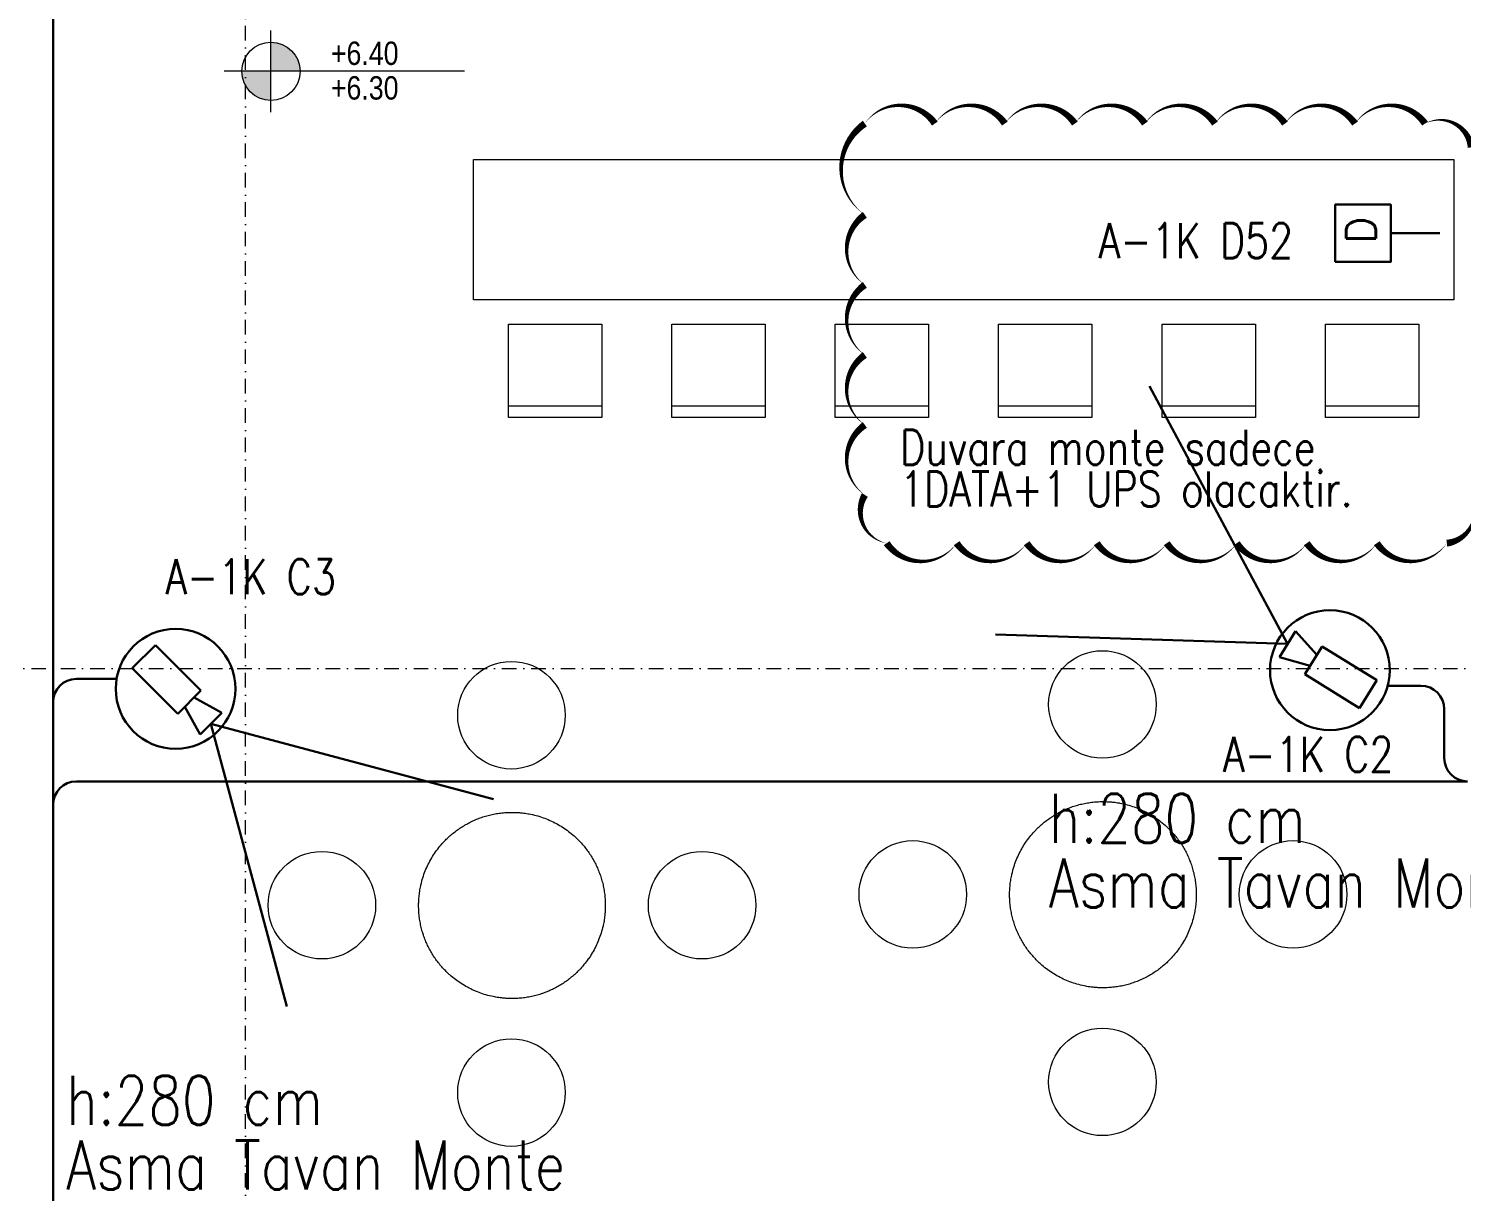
# Model space of a CAD drawing. Extents: x -2050 to 29725, y -1777 to 6820.
# Drawn here: x 7910 to 8524, y 2181 to 2679 of the extents above; entities that cross this region are included whole.
import ezdxf
from ezdxf.enums import TextEntityAlignment as Align

# ---------------------------------------------------------------- set-up
doc = ezdxf.new("R2010")
doc.units = 0
doc.header["$LTSCALE"] = 25
doc.header["$MEASUREMENT"] = 0
for name, pattern in [('DASHDOT2', [0.5, 0.25, -0.125, 0, -0.125]), ('DOT2', [0.125, 0, -0.125]), ('HIDDEN', [0.375, 0.25, -0.125])]:
    doc.linetypes.add(name, pattern=pattern)
doc.layers.get('0').update_dxf_attribs({"color": 9, "lineweight": 9})
for name, color, linetype, lineweight in [('05', 9, 'Continuous', 9), ('20', 9, 'DOT2', 9), ('21', 9, 'Continuous', 9), ('24', 9, 'DASHDOT2', 9), ('DATA TAVAN', 160, 'Continuous', 30), ('E-DAHİLİ DOME KAMERA', 7, 'Continuous', 30), ('E-DAHİLİ KAMERA', 7, 'Continuous', 30), ('E-DATA PRİZİ (RJ45)', 7, 'Continuous', 30), ('E-YAZI', 7, 'Continuous', 30)]:
    doc.layers.add(name, color=color, linetype=linetype, lineweight=lineweight)
doc.styles.add('Arial', font='arial.ttf', dxfattribs={"height": 2.5})
doc.styles.add('E-YAZI', font='txttw.shx')
doc.styles.add('MuuM_TEXT-STANDART', font='ARIALN.TTF')

# ---------------------------------------------------------------- blocks, each defined once
blk = doc.blocks.new('P-AUDI_BAR')
at = {"layer": '05'}
for points in [[(-420, -180), (0, -180), (0, -240), (-420, -240)], [(-405, -250.5), (-365, -250.5), (-365, -290.5), (-405, -290.5)], [(-335, -250.5), (-295, -250.5), (-295, -290.5), (-335, -290.5)], [(-265, -250.5), (-225, -250.5), (-225, -290.5), (-265, -290.5)], [(-195, -250.5), (-155, -250.5), (-155, -290.5), (-195, -290.5)], [(-125, -250.5), (-85, -250.5), (-85, -290.5), (-125, -290.5)], [(-55, -250.5), (-15, -250.5), (-15, -290.5), (-55, -290.5)]]:
    blk.add_lwpolyline(points, close=True, dxfattribs=at)
for points in [[(-405, -285.5), (-365, -285.5)], [(-335, -285.5), (-295, -285.5)], [(-265, -285.5), (-225, -285.5)], [(-195, -285.5), (-155, -285.5)], [(-125, -285.5), (-85, -285.5)], [(-55, -285.5), (-15, -285.5)]]:
    blk.add_lwpolyline(points, dxfattribs=at)
blk = doc.blocks.new('Group-54-1')
at = {"flags": 128}
blk.add_lwpolyline([(384798.7518, 69160.1485, -0.005049), (384798.7517, 69160.1403), (384798.7516, 69160.1342, -0.020297), (384798.7504, 69160.1139), (384798.7501, 69160.1117, -0.010121), (384798.7472, 69160.0879, -0.020134), (384798.7429, 69160.0643), (384798.742, 69160.0604, -0.019975), (384798.7338, 69160.03), (384798.7338, 69160.0299, -0.01979), (384798.7234, 69160.0006), (384798.7233, 69160.0005, -0.019602), (384798.7107, 69159.9722), (384798.7107, 69159.9722, -0.019426), (384798.6959, 69159.9451), (384798.6959, 69159.945, -0.019277), (384798.6792, 69159.9193), (384798.6791, 69159.9193, -0.019164), (384798.6605, 69159.8949, -0.019098), (384798.6401, 69159.872), (384798.6374, 69159.8693, -0.019074), (384798.6208, 69159.8533, -0.009549), (384798.6033, 69159.8384), (384798.6033, 69159.8384, -0.019136), (384798.585, 69159.8244, -0.009605), (384798.5659, 69159.8115), (384798.5658, 69159.8115, -0.019296), (384798.546, 69159.7997), (384798.5459, 69159.7997, -0.009707), (384798.5253, 69159.7891), (384798.5253, 69159.7891, -0.019528), (384798.504, 69159.7796), (384798.504, 69159.7796, -0.009837), (384798.4821, 69159.7713), (384798.482, 69159.7713, -0.01979), (384798.4595, 69159.7643), (384798.4595, 69159.7643, -0.009972), (384798.4365, 69159.7587), (384798.4364, 69159.7586, -0.020026), (384798.4129, 69159.7543), (384798.4128, 69159.7543, -0.010081), (384798.3889, 69159.7514), (384798.3887, 69159.7514, -0.020176), (384798.3644, 69159.7499), (384798.3602, 69159.7498, -0.010066), (384798.3438, 69159.7498), (384798.3437, 69159.7498, -0.0101), (384798.3274, 69159.7505, -0.01008), (384798.3111, 69159.7518), (384798.3071, 69159.7522, -0.0201), (384798.2832, 69159.7556), (384798.2792, 69159.7564, -0.019966), (384798.2483, 69159.7633), (384798.2482, 69159.7633, -0.019798), (384798.2183, 69159.7726), (384798.2181, 69159.7727, -0.01962), (384798.1893, 69159.7842), (384798.1892, 69159.7842, -0.019449), (384798.1614, 69159.7979), (384798.1614, 69159.7979, -0.019299), (384798.1349, 69159.8136), (384798.1348, 69159.8136, -0.019181), (384798.1097, 69159.8313), (384798.1097, 69159.8313, -0.019107), (384798.086, 69159.8508), (384798.0831, 69159.8533, -0.019075), (384798.0665, 69159.8693, -0.009545), (384798.0509, 69159.8861, -0.019123), (384798.0362, 69159.9038, -0.009595), (384798.0226, 69159.9224), (384798.0226, 69159.9224, -0.019275), (384798.01, 69159.9418), (384798.01, 69159.9418, -0.009695), (384797.9986, 69159.9618), (384797.9985, 69159.9619, -0.019508), (384797.9883, 69159.9827), (384797.9882, 69159.9827, -0.009828), (384797.9792, 69160.0041), (384797.9791, 69160.0042, -0.019783), (384797.9713, 69160.0262), (384797.9713, 69160.0263, -0.009972), (384797.9647, 69160.0488), (384797.9647, 69160.0489, -0.020049), (384797.9595, 69160.0721), (384797.9595, 69160.0721, -0.0101), (384797.9556, 69160.0957), (384797.9556, 69160.0958, -0.020245), (384797.9531, 69160.1199), (384797.9529, 69160.124, -0.010149), (384797.9522, 69160.1403, -0.010113), (384797.9522, 69160.1568), (384797.9523, 69160.1609, -0.020296), (384797.9538, 69160.1852), (384797.9538, 69160.1854, -0.01012), (384797.9567, 69160.2092, -0.020134), (384797.9611, 69160.2328), (384797.962, 69160.2367, -0.019975), (384797.9701, 69160.2671), (384797.9701, 69160.2672, -0.01979), (384797.9806, 69160.2965), (384797.9806, 69160.2966, -0.019602), (384797.9933, 69160.3249), (384797.9933, 69160.3249, -0.019426), (384798.008, 69160.352), (384798.0081, 69160.3521, -0.019277), (384798.0248, 69160.3778), (384798.0248, 69160.3778, -0.019164), (384798.0434, 69160.4022, -0.019098), (384798.0639, 69160.4251), (384798.0665, 69160.4278, -0.019074), (384798.0831, 69160.4438, -0.009549), (384798.1006, 69160.4587), (384798.1006, 69160.4587, -0.019136), (384798.119, 69160.4727, -0.009605), (384798.1381, 69160.4856), (384798.1381, 69160.4856, -0.019296), (384798.158, 69160.4974), (384798.158, 69160.4974, -0.009707), (384798.1786, 69160.508), (384798.1787, 69160.5081, -0.019528), (384798.1999, 69160.5175), (384798.2, 69160.5175, -0.009837), (384798.2218, 69160.5258), (384798.2219, 69160.5258, -0.01979), (384798.2444, 69160.5328), (384798.2445, 69160.5328, -0.009972), (384798.2674, 69160.5384), (384798.2676, 69160.5385, -0.020026), (384798.2911, 69160.5428), (384798.2912, 69160.5428, -0.010081), (384798.3151, 69160.5457), (384798.3152, 69160.5457, -0.020176), (384798.3396, 69160.5472), (384798.3438, 69160.5473, -0.010066), (384798.3602, 69160.5473), (384798.3603, 69160.5473, -0.0101), (384798.3766, 69160.5466, -0.01008), (384798.3929, 69160.5453), (384798.3968, 69160.5449, -0.0201), (384798.4208, 69160.5415), (384798.4248, 69160.5407, -0.019966), (384798.4556, 69160.5338), (384798.4558, 69160.5338, -0.019798), (384798.4857, 69160.5245), (384798.4858, 69160.5245, -0.019621), (384798.5147, 69160.5129), (384798.5148, 69160.5129, -0.019449), (384798.5425, 69160.4992), (384798.5426, 69160.4992, -0.0193), (384798.5691, 69160.4835), (384798.5691, 69160.4835, -0.019182), (384798.5942, 69160.4658), (384798.5943, 69160.4658, -0.019108), (384798.6179, 69160.4463), (384798.6208, 69160.4438, -0.019075), (384798.6374, 69160.4278, -0.009545), (384798.6531, 69160.411, -0.019123), (384798.6677, 69160.3933, -0.009596), (384798.6814, 69160.3747), (384798.6814, 69160.3747, -0.019275), (384798.6939, 69160.3553), (384798.6939, 69160.3553, -0.009695), (384798.7054, 69160.3353), (384798.7054, 69160.3352, -0.019508), (384798.7157, 69160.3144), (384798.7157, 69160.3144, -0.009827), (384798.7248, 69160.293), (384798.7248, 69160.2929, -0.019783), (384798.7327, 69160.2709), (384798.7327, 69160.2708, -0.009972), (384798.7392, 69160.2483), (384798.7392, 69160.2482, -0.020048), (384798.7445, 69160.225), (384798.7445, 69160.225, -0.010099), (384798.7483, 69160.2014), (384798.7484, 69160.2013, -0.020243), (384798.7508, 69160.1772), (384798.7511, 69160.1731, -0.010148), (384798.7517, 69160.1568, -0.005062), (384798.7518, 69160.1485)], format="xyb", dxfattribs=at)
for centre in [(384798.3498, 69160.9634), (384797.5374, 69160.1497), (384799.1666, 69160.1497), (384798.3498, 69159.3469)]:
    blk.add_circle(centre, 0.2304)
blk = doc.blocks.new('0_elevationtarget-p')
h = blk.add_hatch(color=256)
h.paths.add_polyline_path([(2.5, 0, 0.414214), (0, 2.5), (0, 0)])
h.paths.add_polyline_path([(0, 0), (-2.5, 0, 0.414214), (0, -2.5)])
blk.add_line((0, -3.5), (0, 3.5))
blk.add_lwpolyline([(16.6, 0), (-4, 0)])
blk.add_circle((0, 0), 2.5)
at = {"style": 'Arial'}
blk.add_attdef('BITMISKOT', text='', height=2, dxfattribs=at).set_placement((4.5, 0), align=Align.BOTTOM_LEFT)
blk.add_attdef('KABAKOT', text='', height=2, dxfattribs=at).set_placement((4.5, -0.59), align=Align.TOP_LEFT)
blk = doc.blocks.new('100_DAHİLİ DOME KAMERA')
at = {"layer": 'E-DAHİLİ DOME KAMERA', "color": 4}
for p, q in [((-1.936, 0.715), (-1.936, -0.689)), ((0.82, 0.715), (-1.936, 0.715)), ((0.82, -0.689), (0.82, 0.715)), ((0.82, 0.294), (2.131, 0.668)), ((2.131, 0.668), (2.131, -0.643)), ((0.82, -0.268), (2.131, -0.643)), ((-1.936, -0.689), (0.82, -0.689))]:
    blk.add_line(p, q, dxfattribs=at)
at = {"layer": 'E-DAHİLİ DOME KAMERA', "color": 4, "linetype": 'Continuous'}
blk.add_circle((0, 0), 2.566, dxfattribs=at)
at = {"layer": 'E-DAHİLİ KAMERA', "color": 4}
for q in [(12.981, 6.264), (12.981, -6.264)]:
    blk.add_line((2.131, 0), q, dxfattribs=at)
blk = doc.blocks.new('*U144')
at = {"layer": 'E-DATA PRİZİ (RJ45)', "color": 4}
blk.add_line((0, 0), (0, 2.099), dxfattribs=at)
blk.add_lwpolyline([(-1.229, 4.478), (1.229, 4.478), (1.229, 2.099), (-1.229, 2.099)], close=True, dxfattribs=at)
at = {"layer": 'E-DATA PRİZİ (RJ45)', "color": 3, "style": 'E-YAZI'}
blk.add_text('D', height=1.28, dxfattribs=at).set_placement((-0.44, 2.73))

msp = doc.modelspace()

# ---------------------------------------------------------------- linework, layer by layer
at = {"layer": '20', "linetype": 'HIDDEN', "lineweight": 0}
msp.add_lwpolyline([(7497.5, 1433.22, -0.101512), (9968.66, 2228.47, -0.101512)], format="xyb", dxfattribs=at)
at = {"layer": '21', "linetype": 'DASHDOT2'}
msp.add_lwpolyline([(8002.88, 204.47), (8002.88, 4014.1)], dxfattribs=at)
at = {"layer": '24'}
msp.add_lwpolyline([(6827.5, 2405), (11027.5, 2405)], dxfattribs=at)
at = {"layer": 'DATA TAVAN'}
for p, q in [((7920.38, 2390.56), (7920.38, 2785.68)), ((8467.22, 2430.23), (8467.22, 2430.23)), ((7947.6, 2400.56), (7930.38, 2400.56)), ((8492.2, 2397.64), (8506.44, 2397.64)), ((7920.38, 2390.56), (7920.38, 2366.64)), ((8516.44, 2387.64), (8516.44, 2366.64)), ((7920.38, 2346.64), (7920.38, 2378.6)), ((8526.44, 2356.64), (7930.38, 2356.64)), ((7920.38, 2346.64), (7920.38, 2302.3)), ((7920.38, 2302.3), (7920.38, 1857.9))]:
    msp.add_line(p, q, dxfattribs=at)
for centre, start, end in [((7930.38, 2390.56), 90, 180), ((8506.44, 2387.64), 0, 90), ((8526.44, 2366.64), 180, 270), ((7930.38, 2346.64), 90, 180)]:
    msp.add_arc(centre, 10, start, end, dxfattribs=at)
at = {"layer": 'E-YAZI', "color": 3}
msp.add_lwpolyline([(8527.98, 2478.25, 0, 3, -0.520567), (8517.53, 2458.7, 0, 3, -0.520567), (8487.53, 2458.7, 0, 3, -0.520567), (8457.53, 2458.7, 0, 3, -0.520567), (8427.53, 2458.7, 0, 3, -0.520567), (8397.53, 2458.7, 0, 3, -0.520567), (8367.53, 2458.7, 0, 3, -0.520567), (8337.53, 2458.7, 0, 3, -0.520567), (8307.53, 2458.7, 0, 3, -0.520567), (8277.53, 2458.7, 0, 3, -0.520567), (8268.19, 2479.35, 0, 3, -0.520567), (8268.19, 2509.35, 0, 3, -0.520567), (8268.19, 2539.35, 0, 3, -0.520567), (8268.19, 2569.35, 0, 3, -0.520567), (8268.19, 2599.35, 0, 3, -0.520567), (8268.19, 2638.46, 0, 3, -0.520567), (8298.19, 2638.46, 0, 3, -0.520567), (8328.19, 2638.46, 0, 3, -0.520567), (8358.19, 2638.46, 0, 3, -0.520567), (8388.19, 2638.46, 0, 3, -0.520567), (8418.19, 2638.46, 0, 3, -0.520567), (8448.19, 2638.46, 0, 3, -0.520567), (8478.19, 2638.46, 0, 3, -0.520567), (8508.19, 2638.46, 0, 3, -0.520567), (8527.98, 2628.25, 0, 3, -0.520567)], format="xyseb", dxfattribs=at)

# ---------------------------------------------------------------- block references
at = {"layer": '05'}
msp.add_blockref('P-AUDI_BAR', (8520.5, 2803), dxfattribs=at)
at = {"layer": '05', "color": 7, "xscale": 100, "yscale": 100, "zscale": 100}
for p in [(-38471465, -6913706.72), (-38471718.19, -6913711.32)]:
    msp.add_blockref('Group-54-1', p, dxfattribs=at)
at = {"layer": '21'}
ref = msp.add_blockref('0_elevationtarget-p', (8013.74, 2660.83), dxfattribs=dict(at, xscale=5, yscale=5, zscale=0.5))
ref.add_attrib('BITMISKOT', ' +6.40', dxfattribs={"layer": '0', "height": 10, "style": 'MuuM_TEXT-STANDART'}).set_placement((8036.24, 2660.56), align=Align.BOTTOM_LEFT)
ref.add_attrib('KABAKOT', ' +6.30', dxfattribs={"layer": '0', "height": 10, "style": 'MuuM_TEXT-STANDART'}).set_placement((8036.24, 2645.73), align=Align.BOTTOM_LEFT)
at = {"layer": 'E-DAHİLİ DOME KAMERA', "xscale": 9.999999999999998, "yscale": 9.999999999999998, "zscale": 9.999999999999998}
for p, rotation in [((8467.43, 2404.32), 148.1768130469734), ((7972.9, 2396.32), 315.0789778715845)]:
    msp.add_blockref('100_DAHİLİ DOME KAMERA', p, dxfattribs=dict(at, rotation=rotation))
at = {"layer": 'E-DATA PRİZİ (RJ45)', "xscale": 10, "yscale": 10, "zscale": 10, "rotation": 90}
msp.add_blockref('*U144', (8514.48, 2591.47), dxfattribs=at)

# ---------------------------------------------------------------- texts
at = {"layer": 'E-YAZI', "color": 6, "style": 'E-YAZI', "width": 0.8}
for s, p in [('A-1K D52', (8368.39, 2580.84)), ('A-1K C3', (7968.56, 2436.83)), ('A-1K C2', (8421.62, 2360.75))]:
    msp.add_text(s, height=15, dxfattribs=at).set_placement(p)
at = {"layer": 'E-YAZI', "color": 3, "style": 'E-YAZI', "width": 0.8}
for s, p in [('Duvara monte sadece', (8283.3, 2492.24)), ('1DATA+1 UPS olacaktir.', (8283.3, 2474.47))]:
    msp.add_text(s, height=15, dxfattribs=at).set_placement(p)
at = {"layer": 'E-YAZI', "color": 30, "style": 'E-YAZI', "width": 0.8}
for s, p in [('h:280 cm', (8346.94, 2330.36)), ('Asma Tavan Monte', (8346.94, 2302.64)), ('h:280 cm', (7925.94, 2209.52)), ('Asma Tavan Monte', (7925.94, 2181.8))]:
    msp.add_text(s, height=21, dxfattribs=at).set_placement(p)

doc.saveas('drawing.dxf')
